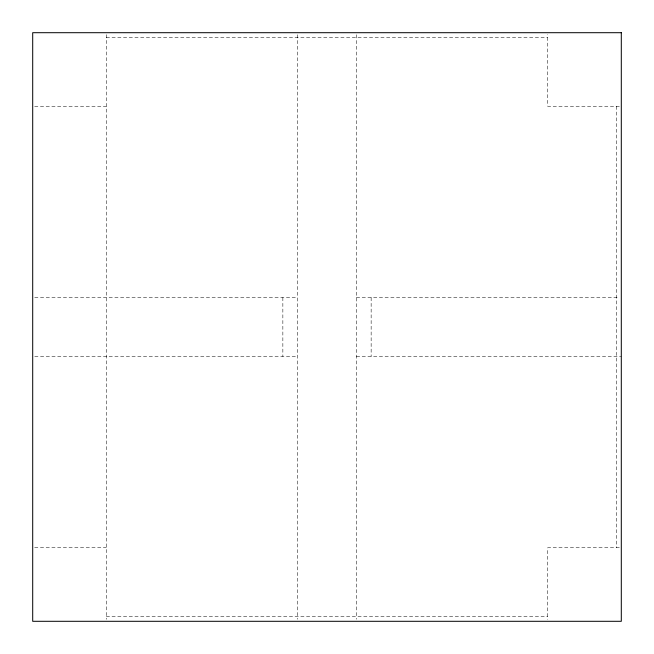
<?xml version="1.0" encoding="UTF-8"?>
<svg xmlns="http://www.w3.org/2000/svg" width="654" height="654" viewBox="0 0 654 654"><rect width="100%" height="100%" fill="white"/><g stroke="black" fill="none" stroke-linecap="round" stroke-linejoin="round"><path stroke-width="0.49" stroke-dasharray="3.27 2.45" d="M106.275 37.605L547.725 37.605M34.662 106.275L106.275 106.275M619.338 106.275L547.725 106.275L547.725 34.662M34.719 297.57L297.57 297.57M356.43 297.57L619.264 297.57M34.744 356.43L297.57 356.43M356.43 356.43L621.3 356.43M34.662 547.725L106.275 547.725M619.338 547.725L547.725 547.725L547.725 619.338M106.275 616.395L547.725 616.395M616.395 106.275L616.395 547.725M371.145 297.57L371.145 356.43M356.43 34.736L356.43 619.264M297.57 34.736L297.57 619.264M282.855 297.57L282.855 356.43M106.275 34.662L106.275 619.338"/><path stroke-width="0.98" d="M621.3 32.7L32.7 32.7L32.7 621.3L621.3 621.3L621.3 32.7"/></g></svg>
